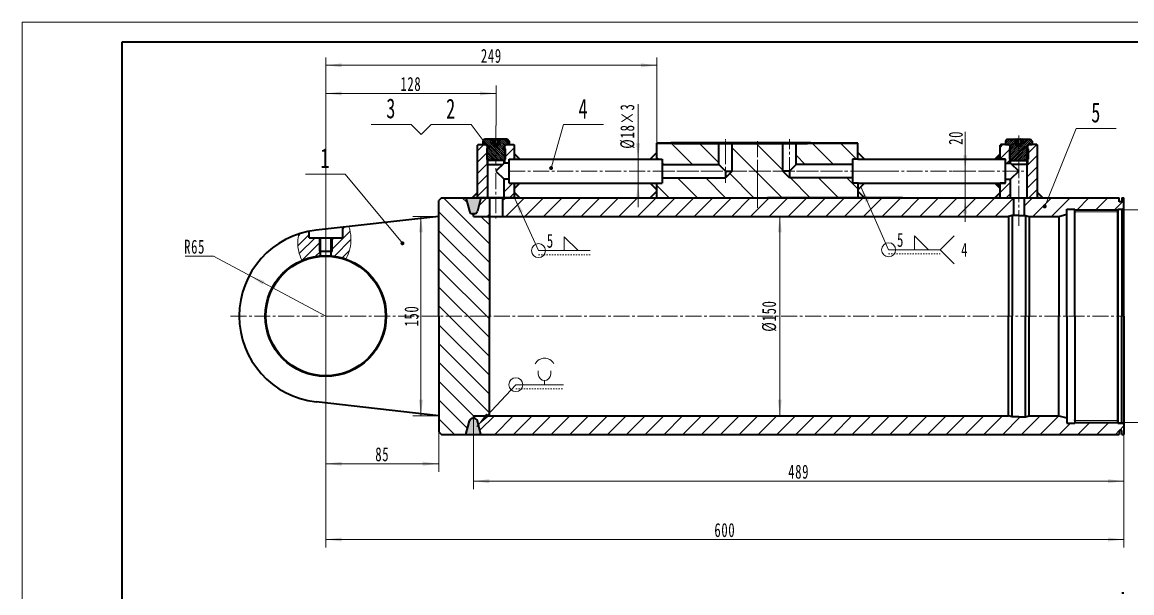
# Model space of a CAD drawing. Header units: millimetres. Extents: x -630 to 630, y -446 to 446.
# Drawn here: x -630 to 204, y 16 to 446 of the extents above; entities that cross this region are included whole.
import ezdxf

# ---------------------------------------------------------------- set-up
doc = ezdxf.new("R2010")
doc.units = ezdxf.units.MM
doc.set_wipeout_variables(frame=1)
for name, pattern in [('AD_LTYPE6 0 mm', [16, 13, -1, 1, -1]), ('点画线', [18, 12, -2, 2, -2]), ('虚线', [2, 1, -1])]:
    doc.linetypes.add(name, pattern=pattern)
doc.layers.get('0').update_dxf_attribs({"lineweight": 35})
for name, color, linetype, lineweight in [('1轮廓实线层', 7, 'Continuous', 50), ('ACAD3中心线层', 1, 'AD_LTYPE6 0 mm', 0), ('EB0', 7, 'Continuous', 35), ('中心线层', 1, '点画线', 18), ('剖面线层', 4, 'Continuous', 18), ('尺寸线层', 3, 'Continuous', 18), ('粗实线层', 7, 'Continuous', 35), ('细实线层', 7, 'Continuous', 18)]:
    doc.layers.add(name, color=color, linetype=linetype, lineweight=lineweight)
doc.styles.add('标准', font='', dxfattribs={"width": 0.667})
doc.styles.get('标准').set_extended_font_data('宋体')
doc.dimstyles.new('GB_尺寸', dxfattribs={"dimscale": 3, "dimtxt": 3.5, "dimasz": 4, "dimexe": 2, "dimexo": 0, "dimtad": 1, "dimdsep": 46, "dimtxsty": '标准', "dimblk": '_CAXARROW', "dimcen": 0, "dimdle": 6, "dimazin": 2, "dimtfac": 0.707107, "dimtdec": 3, "dimtmove": 2, "dimatfit": 3, "dimfxl": 0, "dimfrac": 2, "dimtolj": 1, "dimtzin": 0, "dimarcsym": 0})
pattern_1 = [(45, (0, 0), (-0.707107, 0.707107), [])]
pattern_2 = [(45, (0, 0), (-4.24264, 4.24264), [])]
pattern_3 = [(315, (0, 0), (10.6066, 10.6066), [])]

# ---------------------------------------------------------------- blocks, each defined once
blk = doc.blocks.new('$CAXA_FRAME_13B17AC1$')
at = {"layer": 'EB0', "linetype": 'Continuous', "lineweight": 35}
for p, q in [((-184.98, 143.5), (-184.98, -143.5)), ((205.02, 143.5), (-184.98, 143.5))]:
    blk.add_line(p, q, dxfattribs=at)
at = {"layer": '细实线层', "linetype": 'Continuous', "lineweight": 18}
for p, q in [((-209.98, -148.5), (-209.98, 148.5)), ((-209.98, 148.5), (210.02, 148.5))]:
    blk.add_line(p, q, dxfattribs=at)
blk = doc.blocks.new('*X34')
at = {"layer": '尺寸线层', "linetype": 'Continuous'}
for points in [[(-401.8, 113.22), (-389.8, 114.72), (-389.8, 111.72)], [(-316.8, 113.22), (-328.8, 114.72), (-328.8, 111.72)]]:
    blk.add_hatch(color=0, dxfattribs=at).paths.add_polyline_path(points, flags=0)
at = {"layer": '尺寸线层', "color": 0, "linetype": 'Continuous'}
for p, q in [((-401.8, 224.34), (-401.8, 107.22)), ((-316.8, 224.34), (-316.8, 107.22)), ((-401.8, 113.22), (-316.8, 113.22))]:
    blk.add_line(p, q, dxfattribs=at)
at = {"layer": '尺寸线层', "color": 0, "insert": (-359.3, 120.29), "char_height": 10.5, "width": 21, "attachment_point": 5, "line_spacing_factor": 1.15057, "style": '标准'}
blk.add_mtext('\\T1.1;85', dxfattribs=at)
blk = doc.blocks.new('_CAXARROW')
blk.add_hatch(color=0).paths.add_polyline_path([(0, 0), (-1, 0.125), (-1, -0.125)], flags=0)
blk = doc.blocks.new('*X35')
at = {"layer": '剖面线层'}
h = blk.add_hatch(dxfattribs=at)
h.set_pattern_fill('无图案', color=256, style=0, pattern_type=0)
h.set_pattern_definition(pattern_1)
h.paths.add_polyline_path([(5.45, 0), (4.3, 2), (3.4, 2), (3.4, 2.67), (0, 2.67), (0, 8.67), (1.33, 10), (4, 10), (4, 7.83), (6, 5.83), (6.47, 6.3), (15.53, 6.3), (16, 5.83), (16, 0)], flags=0)
h = blk.add_hatch(dxfattribs=at)
h.set_pattern_fill('无图案', color=256, style=0, pattern_type=0)
h.set_pattern_definition(pattern_1)
h.paths.add_polyline_path([(4.3, -2), (5.45, 0), (16, 0), (16, -5.83), (15.53, -6.3), (6.47, -6.3), (6, -5.83), (4, -7.83), (4, -10), (1.33, -10), (0, -8.67), (0, -2.67), (3.4, -2.67), (3.4, -2)], flags=0)
h = blk.add_hatch(dxfattribs=at)
h.set_pattern_fill('无图案', color=256, style=0, pattern_type=0)
h.set_pattern_definition(pattern_1)
h.paths.add_polyline_path([(6.47, 6.3), (7.17, 7), (14.83, 7), (15.53, 6.3)], flags=0)
h = blk.add_hatch(dxfattribs=at)
h.set_pattern_fill('无图案', color=256, style=0, pattern_type=0)
h.set_pattern_definition(pattern_1)
h.paths.add_polyline_path([(7.17, -7), (6.47, -6.3), (15.53, -6.3), (14.83, -7)], flags=0)
at = {"layer": '中心线层'}
blk.add_line((-3, 0), (19, 0), dxfattribs=at)
at = {"layer": '粗实线层'}
for p, q in [((0, 8.67), (1.33, 10)), ((0, 8.67), (0, -8.67)), ((1.33, 10), (4, 10)), ((4, 10), (4, 7.83)), ((0, 2.67), (3.4, 2.67)), ((0, 1.2), (3.4, 1.2)), ((3.4, 2.67), (3.4, -2.67)), ((3.4, 2), (4.3, 2)), ((6, 5.83), (4, 7.83)), ((4.3, 2), (4.3, -2)), ((4.3, 2), (5.45, 0)), ((5.45, 0), (4.3, -2)), ((7.17, 7), (6, 5.83)), ((7.17, 7), (14.83, 7)), ((14.83, 7), (16, 5.83)), ((16, 5.83), (16, -5.83)), ((0, -1.2), (3.4, -1.2)), ((0, -2.67), (3.4, -2.67)), ((3.4, -2), (4.3, -2)), ((6, -5.83), (4, -7.83)), ((4, -7.83), (4, -10)), ((7.17, -7), (6, -5.83)), ((7.17, -7), (14.83, -7)), ((16, -5.83), (14.83, -7)), ((0, -8.67), (1.33, -10)), ((1.33, -10), (4, -10))]:
    blk.add_line(p, q, dxfattribs=at)
at = {"layer": '粗实线层', "linetype": 'Continuous', "lineweight": 18}
for p, q in [((6.47, 6.3), (15.53, 6.3)), ((6.47, -6.3), (15.53, -6.3))]:
    blk.add_line(p, q, dxfattribs=at)
at = {"layer": '粗实线层'}
for centre, radius, start, end in [((-1, 1.93), 1.24, 323.74616, 36.25384), ((-2, 0), 2.33, 329.03624, 30.96376), ((-1, -1.93), 1.24, 323.74616, 36.25384)]:
    blk.add_arc(centre, radius, start, end, dxfattribs=at)
blk = doc.blocks.new('*X36')
at = {"layer": '剖面线层'}
h = blk.add_hatch(dxfattribs=at)
h.set_pattern_fill('无图案', color=256, style=0, pattern_type=0)
h.set_pattern_definition(pattern_1)
h.paths.add_polyline_path([(5.45, 0), (4.3, 2), (3.4, 2), (3.4, 2.67), (0, 2.67), (0, 8.67), (1.33, 10), (4, 10), (4, 7.83), (6, 5.83), (6.47, 6.3), (15.53, 6.3), (16, 5.83), (16, 0)], flags=0)
h = blk.add_hatch(dxfattribs=at)
h.set_pattern_fill('无图案', color=256, style=0, pattern_type=0)
h.set_pattern_definition(pattern_1)
h.paths.add_polyline_path([(4.3, -2), (5.45, 0), (16, 0), (16, -5.83), (15.53, -6.3), (6.47, -6.3), (6, -5.83), (4, -7.83), (4, -10), (1.33, -10), (0, -8.67), (0, -2.67), (3.4, -2.67), (3.4, -2)], flags=0)
h = blk.add_hatch(dxfattribs=at)
h.set_pattern_fill('无图案', color=256, style=0, pattern_type=0)
h.set_pattern_definition(pattern_1)
h.paths.add_polyline_path([(6.47, 6.3), (7.17, 7), (14.83, 7), (15.53, 6.3)], flags=0)
h = blk.add_hatch(dxfattribs=at)
h.set_pattern_fill('无图案', color=256, style=0, pattern_type=0)
h.set_pattern_definition(pattern_1)
h.paths.add_polyline_path([(7.17, -7), (6.47, -6.3), (15.53, -6.3), (14.83, -7)], flags=0)
at = {"layer": '中心线层'}
blk.add_line((-3, 0), (19, 0), dxfattribs=at)
at = {"layer": '粗实线层'}
for p, q in [((0, 8.67), (1.33, 10)), ((0, 8.67), (0, -8.67)), ((1.33, 10), (4, 10)), ((4, 10), (4, 7.83)), ((0, 2.67), (3.4, 2.67)), ((0, 1.2), (3.4, 1.2)), ((3.4, 2.67), (3.4, -2.67)), ((3.4, 2), (4.3, 2)), ((6, 5.83), (4, 7.83)), ((4.3, 2), (4.3, -2)), ((4.3, 2), (5.45, 0)), ((5.45, 0), (4.3, -2)), ((7.17, 7), (6, 5.83)), ((7.17, 7), (14.83, 7)), ((14.83, 7), (16, 5.83)), ((16, 5.83), (16, -5.83)), ((0, -1.2), (3.4, -1.2)), ((0, -2.67), (3.4, -2.67)), ((3.4, -2), (4.3, -2)), ((6, -5.83), (4, -7.83)), ((4, -7.83), (4, -10)), ((7.17, -7), (6, -5.83)), ((7.17, -7), (14.83, -7)), ((16, -5.83), (14.83, -7)), ((0, -8.67), (1.33, -10)), ((1.33, -10), (4, -10))]:
    blk.add_line(p, q, dxfattribs=at)
at = {"layer": '粗实线层', "linetype": 'Continuous', "lineweight": 18}
for p, q in [((6.47, 6.3), (15.53, 6.3)), ((6.47, -6.3), (15.53, -6.3))]:
    blk.add_line(p, q, dxfattribs=at)
at = {"layer": '粗实线层'}
for centre, radius, start, end in [((-1, 1.93), 1.24, 323.74616, 36.25384), ((-2, 0), 2.33, 329.03624, 30.96376), ((-1, -1.93), 1.24, 323.74616, 36.25384)]:
    blk.add_arc(centre, radius, start, end, dxfattribs=at)
blk = doc.blocks.new('*X37')
at = {"layer": '尺寸线层', "linetype": 'Continuous'}
blk.add_hatch(color=0, dxfattribs=at).paths.add_polyline_path([(-459.15, 254.94), (-447.85, 250.62), (-449.27, 247.97)], flags=0)
at = {"layer": '尺寸线层', "color": 0, "linetype": 'Continuous'}
for q in [(-507.44, 269.41), (-401.8, 224.34)]:
    blk.add_line((-486.25, 269.41), q, dxfattribs=at)
at = {"layer": '尺寸线层', "color": 0, "linetype": 'Continuous', "insert": (-500.35, 276.48), "char_height": 10.5, "width": 30.1737, "attachment_point": 5, "line_spacing_factor": 1.15057, "style": '标准'}
blk.add_mtext('\\T1.1;R65', dxfattribs=at)
blk = doc.blocks.new('*X49')
at = {"layer": '尺寸线层', "linetype": 'Continuous'}
for points in [[(-60.48, 299.34), (-58.98, 287.34), (-61.98, 287.34)], [(-60.48, 149.34), (-58.98, 161.34), (-61.98, 161.34)]]:
    blk.add_hatch(color=0, dxfattribs=at).paths.add_polyline_path(points, flags=0)
at = {"layer": '尺寸线层', "color": 0, "linetype": 'Continuous'}
for p, q in [((-57.93, 299.34), (-66.48, 299.34)), ((-60.48, 299.34), (-60.48, 149.34)), ((-66.7, 149.34), (-54.48, 149.34))]:
    blk.add_line(p, q, dxfattribs=at)
at = {"layer": '尺寸线层', "color": 0, "insert": (-68.35, 224.34), "char_height": 10.5, "width": 44.3216, "attachment_point": 5, "rotation": 90, "line_spacing_factor": 1.15057, "style": '标准'}
blk.add_mtext('\\T1.1;%%C150', dxfattribs=at)
blk = doc.blocks.new('*X51')
at = {"layer": '尺寸线层', "linetype": 'Continuous'}
for points in [[(-330.23, 299.34), (-328.73, 287.34), (-331.73, 287.34)], [(-330.23, 149.34), (-328.73, 161.34), (-331.73, 161.34)]]:
    blk.add_hatch(color=0, dxfattribs=at).paths.add_polyline_path(points, flags=0)
at = {"layer": '尺寸线层', "color": 0, "linetype": 'Continuous'}
for p, q in [((-316.8, 299.34), (-336.23, 299.34)), ((-330.23, 299.34), (-330.23, 149.34)), ((-316.8, 149.34), (-336.23, 149.34))]:
    blk.add_line(p, q, dxfattribs=at)
at = {"layer": '尺寸线层', "color": 0, "insert": (-337.3, 224.34), "char_height": 10.5, "width": 28.7652, "attachment_point": 5, "rotation": 90, "line_spacing_factor": 1.15057, "style": '标准'}
blk.add_mtext('\\T1.1;150', dxfattribs=at)
blk = doc.blocks.new('*X52')
at = {"layer": '尺寸线层', "linetype": 'Continuous'}
for points in [[(-401.8, 56.2), (-389.8, 57.7), (-389.8, 54.7)], [(198.2, 56.2), (186.2, 57.7), (186.2, 54.7)]]:
    blk.add_hatch(color=0, dxfattribs=at).paths.add_polyline_path(points, flags=0)
at = {"layer": '尺寸线层', "color": 0, "linetype": 'Continuous'}
for p, q in [((-401.8, 224.34), (-401.8, 50.2)), ((198.2, 224.34), (198.2, 50.2)), ((-401.8, 56.2), (198.2, 56.2))]:
    blk.add_line(p, q, dxfattribs=at)
at = {"layer": '尺寸线层', "color": 0, "insert": (-101.8, 63.27), "char_height": 10.5, "width": 30.0955, "attachment_point": 5, "line_spacing_factor": 1.15057, "style": '标准'}
blk.add_mtext('\\T1.1;600', dxfattribs=at)
blk = doc.blocks.new('*X53')
at = {"layer": '尺寸线层', "linetype": 'Continuous'}
for points in [[(-290.8, 100.1), (-278.8, 98.6), (-278.8, 101.6)], [(198.2, 100.1), (186.2, 98.6), (186.2, 101.6)]]:
    blk.add_hatch(color=0, dxfattribs=at).paths.add_polyline_path(points, flags=0)
at = {"layer": '尺寸线层', "color": 0, "linetype": 'Continuous'}
for p, q in [((-290.8, 149.34), (-290.8, 94.1)), ((198.2, 135.34), (198.2, 94.1)), ((198.2, 100.1), (-290.8, 100.1))]:
    blk.add_line(p, q, dxfattribs=at)
at = {"layer": '尺寸线层', "color": 0, "insert": (-46.3, 107.17), "char_height": 10.5, "width": 30.252, "attachment_point": 5, "line_spacing_factor": 1.15057, "style": '标准'}
blk.add_mtext('\\T1.1;489', dxfattribs=at)
blk = doc.blocks.new('*X55')
at = {"layer": '细实线层', "lineweight": 18}
h = blk.add_hatch(color=0, dxfattribs=at)
edge = h.paths.add_edge_path(flags=0)
edge.add_arc((0, 0), 1.5, 0, 360)
at = {"layer": '细实线层', "color": 0}
for p, q in [((-42.95, 52.09), (-72.95, 52.09)), ((0, 0), (-42.95, 52.09))]:
    blk.add_line(p, q, dxfattribs=at)
at = {"layer": '细实线层', "color": 0, "lineweight": 18, "insert": (-57.95, 56.59), "char_height": 15, "width": 51, "attachment_point": 8, "line_spacing_factor": 1.15057, "style": '标准'}
blk.add_mtext('\\T1.1;1', dxfattribs=at)
blk = doc.blocks.new('*X56')
at = {"layer": '细实线层', "lineweight": 18}
h = blk.add_hatch(color=0, dxfattribs=at)
edge = h.paths.add_edge_path(flags=0)
edge.add_arc((0, 0), 1.5, 0, 360)
at = {"layer": '细实线层', "color": 0}
for p, q in [((-57.88, 17.07), (-87.88, 17.07)), ((-57.88, 17.07), (-50.38, 9.57)), ((-42.88, 17.07), (-50.38, 9.57)), ((-12.88, 17.07), (-42.88, 17.07)), ((0, 0), (-12.88, 17.07))]:
    blk.add_line(p, q, dxfattribs=at)
at = {"layer": '细实线层', "color": 0, "lineweight": 18, "char_height": 15, "width": 51, "attachment_point": 8, "line_spacing_factor": 1.15057, "style": '标准'}
for s, insert in [('\\T1.1;3', (-72.88, 21.57)), ('\\T1.1;2', (-27.88, 21.57))]:
    blk.add_mtext(s, dxfattribs=dict(at, insert=insert))
blk = doc.blocks.new('*X57')
at = {"layer": '细实线层', "lineweight": 18}
h = blk.add_hatch(color=0, dxfattribs=at)
edge = h.paths.add_edge_path(flags=0)
edge.add_arc((0, 0), 1.5, 0, 360)
at = {"layer": '细实线层', "color": 0}
for p, q in [((0, 0), (9.34, 32.7)), ((9.34, 32.7), (39.34, 32.7))]:
    blk.add_line(p, q, dxfattribs=at)
at = {"layer": '细实线层', "color": 0, "lineweight": 18, "insert": (24.34, 37.2), "char_height": 15, "width": 51, "attachment_point": 8, "line_spacing_factor": 1.15057, "style": '标准'}
blk.add_mtext('\\T1.1;4', dxfattribs=at)
blk = doc.blocks.new('*X58')
at = {"layer": '细实线层', "lineweight": 18}
h = blk.add_hatch(color=0, dxfattribs=at)
edge = h.paths.add_edge_path(flags=0)
edge.add_arc((0, 0), 1.5, 0, 360)
at = {"layer": '细实线层', "color": 0}
for p, q in [((0, 0), (23.76, 58.49)), ((23.76, 58.49), (53.76, 58.49))]:
    blk.add_line(p, q, dxfattribs=at)
at = {"layer": '细实线层', "color": 0, "lineweight": 18, "insert": (38.76, 62.99), "char_height": 15, "width": 51, "attachment_point": 8, "line_spacing_factor": 1.15057, "style": '标准'}
blk.add_mtext('\\T1.1;5', dxfattribs=at)
blk = doc.blocks.new('*X59')
at = {"layer": '尺寸线层', "linetype": 'Continuous'}
for points in [[(239.51, 304.34), (241.01, 292.34), (238.01, 292.34)], [(239.51, 144.34), (241.01, 156.34), (238.01, 156.34)]]:
    blk.add_hatch(color=0, dxfattribs=at).paths.add_polyline_path(points, flags=0)
at = {"layer": '尺寸线层', "color": 0, "linetype": 'Continuous'}
for p, q in [((193.7, 304.34), (245.51, 304.34)), ((239.51, 304.34), (239.51, 144.34)), ((193.7, 144.34), (245.51, 144.34))]:
    blk.add_line(p, q, dxfattribs=at)
at = {"layer": '尺寸线层', "color": 0, "insert": (232.45, 224.34), "char_height": 10.5, "width": 107.627, "attachment_point": 5, "rotation": 90, "line_spacing_factor": 1.15057, "style": '标准'}
blk.add_mtext('\\T1.1;M160×3-7H', dxfattribs=at)
blk = doc.blocks.new('*X62')
at = {"layer": '尺寸线层', "linetype": 'Continuous', "lineweight": -2}
blk.add_hatch(color=0, dxfattribs=at).paths.add_polyline_path([(0, 0), (6.21, -10.38), (3.46, -11.59)], flags=0)
at = {"layer": '尺寸线层', "color": 0, "linetype": 'Continuous', "lineweight": -2}
for p, q in [((0, 0), (20.85, -47.38)), ((20.85, -47.38), (59.61, -47.38))]:
    blk.add_line(p, q, dxfattribs=at)
at = {"layer": '尺寸线层', "color": 0, "linetype": 'Continuous'}
for p, q in [((40.19, -47.38), (40.19, -36.88)), ((50.69, -47.38), (40.19, -36.88)), ((59.61, -47.38), (70.11, -36.88)), ((40.19, -47.38), (50.69, -47.38)), ((59.61, -47.38), (70.11, -57.88))]:
    blk.add_line(p, q, dxfattribs=at)
at = {"layer": '尺寸线层', "color": 0, "linetype": '虚线'}
blk.add_line((20.85, -50.53), (59.61, -50.53), dxfattribs=at)
at = {"layer": '尺寸线层', "color": 0, "linetype": 'Continuous'}
blk.add_circle((20.85, -47.38), 5.25, dxfattribs=at)
at = {"layer": '尺寸线层', "color": 0, "linetype": 'Continuous', "char_height": 10.5, "width": 21, "attachment_point": 4, "style": '标准'}
for s, insert, line_spacing_factor in [('\\T1.1;5', (27.15, -40.03), 1.15057), ('\\T1.1;4', (75.36, -47.38), 0.779844)]:
    blk.add_mtext(s, dxfattribs=dict(at, insert=insert, line_spacing_factor=line_spacing_factor))
blk = doc.blocks.new('*X63')
at = {"layer": '尺寸线层', "linetype": 'Continuous', "lineweight": -2}
blk.add_hatch(color=0, dxfattribs=at).paths.add_polyline_path([(0, 0), (6.29, -10.33), (3.56, -11.56)], flags=0)
at = {"layer": '尺寸线层', "color": 0, "linetype": 'Continuous', "lineweight": -2}
for p, q in [((0, 0), (17.9, -39.76)), ((17.9, -39.76), (56.67, -39.76))]:
    blk.add_line(p, q, dxfattribs=at)
at = {"layer": '尺寸线层', "color": 0, "linetype": 'Continuous'}
for p, q in [((37.25, -39.76), (37.25, -29.26)), ((47.75, -39.76), (37.25, -29.26)), ((37.25, -39.76), (47.75, -39.76))]:
    blk.add_line(p, q, dxfattribs=at)
at = {"layer": '尺寸线层', "color": 0, "linetype": '虚线'}
blk.add_line((17.9, -42.91), (56.67, -42.91), dxfattribs=at)
at = {"layer": '尺寸线层', "color": 0, "linetype": 'Continuous'}
blk.add_circle((17.9, -39.76), 5.25, dxfattribs=at)
at = {"layer": '尺寸线层', "color": 0, "linetype": 'Continuous', "insert": (24.2, -32.41), "char_height": 10.5, "width": 21, "attachment_point": 4, "line_spacing_factor": 1.15057, "style": '标准'}
blk.add_mtext('\\T1.1;5', dxfattribs=at)
blk = doc.blocks.new('*X64')
at = {"layer": '尺寸线层', "linetype": 'Continuous', "lineweight": -2}
blk.add_hatch(color=0, dxfattribs=at).paths.add_polyline_path([(0, 0), (7.1, 9.79), (9.29, 7.74)], flags=0)
at = {"layer": '尺寸线层', "color": 0, "linetype": 'Continuous'}
for p, q in [((46.18, 39.28), (46.18, 41.91)), ((55.63, 39.28), (55.63, 41.91)), ((50.9, 31.41), (50.9, 34.56))]:
    blk.add_line(p, q, dxfattribs=at)
at = {"layer": '尺寸线层', "color": 0, "linetype": 'Continuous', "lineweight": -2}
for p, q in [((0, 0), (29.38, 31.41)), ((29.38, 31.41), (65.08, 31.41))]:
    blk.add_line(p, q, dxfattribs=at)
at = {"layer": '尺寸线层', "color": 0, "linetype": '虚线'}
blk.add_line((29.38, 28.26), (65.08, 28.26), dxfattribs=at)
at = {"layer": '尺寸线层', "color": 0, "linetype": 'Continuous'}
blk.add_circle((29.38, 31.41), 5.25, dxfattribs=at)
for centre, radius, start, end in [((50.9, 43.48), 7.88, 27.81814, 152.18186), ((50.9, 39.28), 4.73, 180, 0)]:
    blk.add_arc(centre, radius, start, end, dxfattribs=at)
blk = doc.blocks.new('*X65')
at = {"layer": '尺寸线层', "linetype": 'Continuous'}
for points in [[(-167.04, 342.34), (-165.54, 354.34), (-168.54, 354.34)], [(-167.04, 324.34), (-165.54, 312.34), (-168.54, 312.34)]]:
    blk.add_hatch(color=0, dxfattribs=at).paths.add_polyline_path(points, flags=0)
at = {"layer": '尺寸线层', "color": 0, "linetype": 'Continuous'}
for p, q in [((-167.04, 383.75), (-167.04, 306.34)), ((-169.88, 342.34), (-161.04, 342.34)), ((-176.58, 324.34), (-161.04, 324.34))]:
    blk.add_line(p, q, dxfattribs=at)
at = {"layer": '尺寸线层', "color": 0, "insert": (-174.9, 367.26), "char_height": 10.5, "width": 65.1208, "attachment_point": 5, "rotation": 90, "line_spacing_factor": 1.15057, "style": '标准'}
blk.add_mtext('\\T1.1;%%C18×3', dxfattribs=at)
blk = doc.blocks.new('*X66')
at = {"layer": '尺寸线层', "linetype": 'Continuous'}
for points in [[(78.89, 333.34), (80.39, 345.34), (77.39, 345.34)], [(78.89, 313.34), (80.39, 301.34), (77.39, 301.34)]]:
    blk.add_hatch(color=0, dxfattribs=at).paths.add_polyline_path(points, flags=0)
at = {"layer": '尺寸线层', "color": 0, "linetype": 'Continuous'}
for p, q in [((78.89, 362.86), (78.89, 295.34)), ((69.34, 333.34), (84.89, 333.34)), ((71.78, 313.34), (84.89, 313.34))]:
    blk.add_line(p, q, dxfattribs=at)
at = {"layer": '尺寸线层', "color": 0, "insert": (71.82, 358.43), "char_height": 10.5, "width": 21, "attachment_point": 5, "rotation": 90, "line_spacing_factor": 1.15057, "style": '标准'}
blk.add_mtext('\\T1.1;20', dxfattribs=at)
blk = doc.blocks.new('*X67')
at = {"layer": '尺寸线层', "linetype": 'Continuous'}
for points in [[(-401.8, 391.86), (-389.8, 390.36), (-389.8, 393.36)], [(-273.8, 391.86), (-285.8, 390.36), (-285.8, 393.36)]]:
    blk.add_hatch(color=0, dxfattribs=at).paths.add_polyline_path(points, flags=0)
at = {"layer": '尺寸线层', "color": 0, "linetype": 'Continuous'}
for p, q in [((-401.8, 224.34), (-401.8, 397.86)), ((-273.8, 367.76), (-273.8, 397.86)), ((-273.8, 391.86), (-401.8, 391.86))]:
    blk.add_line(p, q, dxfattribs=at)
at = {"layer": '尺寸线层', "color": 0, "insert": (-337.8, 398.93), "char_height": 10.5, "width": 28.6087, "attachment_point": 5, "line_spacing_factor": 1.15057, "style": '标准'}
blk.add_mtext('\\T1.1;128', dxfattribs=at)
blk = doc.blocks.new('*X68')
at = {"layer": '尺寸线层', "linetype": 'Continuous'}
for points in [[(-401.8, 413.03), (-389.8, 414.53), (-389.8, 411.53)], [(-152.8, 413.03), (-164.8, 414.53), (-164.8, 411.53)]]:
    blk.add_hatch(color=0, dxfattribs=at).paths.add_polyline_path(points, flags=0)
at = {"layer": '尺寸线层', "color": 0, "linetype": 'Continuous'}
for p, q in [((-401.8, 224.34), (-401.8, 419.03)), ((-152.8, 354.34), (-152.8, 419.03)), ((-401.8, 413.03), (-152.8, 413.03))]:
    blk.add_line(p, q, dxfattribs=at)
at = {"layer": '尺寸线层', "color": 0, "insert": (-277.3, 420.1), "char_height": 10.5, "width": 29.939, "attachment_point": 5, "line_spacing_factor": 1.15057, "style": '标准'}
blk.add_mtext('\\T1.1;249', dxfattribs=at)

msp = doc.modelspace()

# ---------------------------------------------------------------- hatches: boundary and pattern name
at = {"layer": '剖面线层'}
h = msp.add_hatch(dxfattribs=at)
h.set_pattern_fill('无图案', color=256, style=0, pattern_type=0)
h.set_pattern_definition(pattern_3)
h.paths.add_polyline_path([(-106.304, 338.335), (-106.304, 354.348), (-152.803, 354.348), (-152.803, 347.338), (-152.803, 342.338), (-148.803, 342.338), (-148.803, 338.335)], flags=0)
h = msp.add_hatch(dxfattribs=at)
h.set_pattern_fill('无图案', color=256, style=0, pattern_type=0)
h.set_pattern_definition(pattern_3)
h.paths.add_polyline_path([(-96.304, 333.338), (-96.304, 354.348), (-77.304, 354.348), (-58.304, 354.348), (-58.304, 333.338)], flags=0)
h = msp.add_hatch(dxfattribs=at)
h.set_pattern_fill('无图案', color=256, style=0, pattern_type=0)
h.set_pattern_definition(pattern_3)
h.paths.add_polyline_path([(-48.304, 338.335), (-48.304, 354.348), (-1.805, 354.348), (-1.805, 347.338), (-1.805, 342.338), (-5.805, 342.338), (-5.805, 338.335)], flags=0)
h = msp.add_hatch(dxfattribs=at)
h.set_pattern_fill('无图案', color=256, style=0, pattern_type=0)
h.set_pattern_definition(pattern_3)
h.paths.add_polyline_path([(-152.803, 318.338), (-152.803, 319.338), (-152.803, 324.338), (-148.805, 324.338), (-148.803, 328.335), (-101.304, 328.335), (-96.304, 333.335), (-58.304, 333.338), (-53.304, 328.335), (-5.805, 328.335), (-5.805, 324.338), (-1.805, 324.338), (-1.805, 319.338), (-1.805, 313.338), (-11.61, 313.338), (-70.305, 313.338), (-152.803, 313.338)], flags=0)
h = msp.add_hatch(dxfattribs=at)
h.set_pattern_fill('无图案', color=256, style=0, pattern_type=0)
h.set_pattern_definition([(315, (0, 0), (7.07107, 7.07107), [])])
edge = h.paths.add_edge_path(flags=0)
edge.add_line((-316.804, 149.338), (-316.804, 224.338))
edge.add_line((-316.804, 224.338), (-278.804, 224.338))
edge.add_line((-278.804, 224.338), (-278.804, 190.338))
edge.add_line((-278.804, 190.338), (-278.804, 150.338))
edge.add_line((-278.804, 150.338), (-279.804, 149.338))
edge.add_line((-279.804, 149.338), (-290.804, 149.338))
edge.add_line((-290.804, 149.338), (-290.804, 147.338))
edge.add_line((-290.804, 147.338), (-291.383, 147.338))
edge.add_arc((-291.386, 144.838), 2.5, 89.945548, 164.999979)
edge.add_line((-293.801, 145.485), (-296.519, 135.338))
edge.add_line((-296.519, 135.338), (-314.804, 135.338))
edge.add_line((-314.804, 135.338), (-316.804, 137.338))
edge.add_line((-316.804, 137.338), (-316.804, 149.338))
edge = h.paths.add_edge_path(flags=0)
edge.add_line((-316.804, 224.338), (-316.804, 299.338))
edge.add_line((-316.804, 299.338), (-316.804, 311.338))
edge.add_line((-316.804, 311.338), (-314.804, 313.338))
edge.add_line((-314.804, 313.338), (-296.519, 313.338))
edge.add_line((-296.519, 313.338), (-293.801, 303.191))
edge.add_arc((-291.386, 303.838), 2.5, 195, 270)
edge.add_line((-291.386, 301.338), (-290.804, 301.338))
edge.add_line((-290.804, 301.338), (-290.804, 299.338))
edge.add_line((-290.804, 299.338), (-279.804, 299.338))
edge.add_line((-279.804, 299.338), (-278.804, 298.338))
edge.add_line((-278.804, 298.338), (-278.804, 258.338))
edge.add_line((-278.804, 258.338), (-278.804, 224.338))
edge.add_line((-278.804, 224.338), (-316.804, 224.338))
h = msp.add_hatch(dxfattribs=at)
h.set_pattern_fill('无图案', color=256, style=0, pattern_type=0)
h.set_pattern_definition([(45, (0, 0), (-7.07107, 7.07107), [])])
edge = h.paths.add_edge_path(flags=0)
edge.add_line((-285.089, 135.338), (-287.808, 145.485))
edge.add_arc((-290.222, 144.838), 2.5, 15, 90)
edge.add_line((-290.222, 147.338), (-290.804, 147.338))
edge.add_line((-290.804, 147.338), (-290.804, 149.338))
edge.add_line((-290.804, 149.338), (-279.804, 149.338))
edge.add_line((-279.804, 149.338), (-268.804, 149.338))
edge.add_line((-268.804, 149.338), (-263.804, 149.338))
edge.add_line((-263.804, 149.338), (-248.804, 149.338))
edge.add_line((-248.804, 149.338), (-241.804, 149.338))
edge.add_line((-241.804, 149.338), (-233.804, 149.338))
edge.add_line((-233.804, 149.338), (-225.804, 149.338))
edge.add_line((-225.804, 149.338), (-218.804, 149.338))
edge.add_line((-218.804, 149.338), (-203.804, 149.338))
edge.add_line((-203.804, 149.338), (-198.804, 149.338))
edge.add_line((-198.804, 149.338), (111.397, 149.338))
edge.add_line((111.397, 149.338), (114.196, 148.588))
edge.add_line((114.196, 148.588), (115.196, 148.588))
edge.add_line((115.196, 148.588), (119.196, 148.588))
edge.add_line((119.196, 148.588), (123.196, 148.588))
edge.add_line((123.196, 148.588), (124.196, 148.588))
edge.add_line((124.196, 148.588), (126.995, 149.338))
edge.add_line((126.995, 149.338), (134.696, 149.338))
edge.add_line((134.696, 149.338), (144.196, 149.338))
edge.add_line((144.196, 149.338), (149.196, 149.338))
edge.add_line((149.196, 149.338), (155.196, 147.73))
edge.add_line((155.196, 147.73), (155.196, 146.338))
edge.add_line((155.196, 146.338), (155.196, 143.838))
edge.add_line((155.196, 143.838), (161.196, 143.838))
edge.add_line((161.196, 143.838), (161.196, 144.338))
edge.add_line((161.196, 144.338), (193.696, 144.338))
edge.add_line((193.696, 144.338), (193.696, 143.838))
edge.add_line((193.696, 143.838), (196.696, 143.838))
edge.add_line((196.696, 143.838), (198.196, 143.436))
edge.add_line((198.196, 143.436), (198.196, 135.338))
edge.add_line((198.196, 135.338), (196.696, 135.338))
edge.add_line((196.696, 135.338), (196.696, 138.338))
edge.add_line((196.696, 138.338), (194.696, 138.338))
edge.add_line((194.696, 138.338), (194.696, 135.338))
edge.add_line((194.696, 135.338), (-285.089, 135.338))
edge = h.paths.add_edge_path(flags=0)
edge.add_line((-287.808, 303.191), (-285.089, 313.338))
edge.add_line((-285.089, 313.338), (-279.994, 313.338))
edge.add_line((-279.994, 313.338), (-278.804, 313.338))
edge.add_line((-278.804, 313.338), (-278.804, 299.338))
edge.add_line((-278.804, 299.338), (-279.804, 299.338))
edge.add_line((-279.804, 299.338), (-290.804, 299.338))
edge.add_line((-290.804, 299.338), (-290.804, 301.338))
edge.add_line((-290.804, 301.338), (-290.222, 301.338))
edge.add_arc((-290.222, 303.838), 2.5, 270, 345)
h.paths.add_polyline_path([(-268.804, 299.338), (-268.804, 313.338), (-267.614, 313.338), (-259.804, 313.338), (-255.804, 313.338), (-157.803, 313.338), (-152.803, 313.338), (-77.304, 313.338), (-1.805, 313.338), (3.195, 313.338), (101.196, 313.338), (105.196, 313.338), (113.006, 313.338), (115.196, 313.338), (115.196, 300.088), (114.196, 300.088), (111.397, 299.338), (-198.804, 299.338), (-203.804, 299.338), (-218.804, 299.338), (-225.804, 299.338), (-233.804, 299.338), (-241.804, 299.338), (-248.804, 299.338), (-263.804, 299.338)], flags=0)
h.paths.add_polyline_path([(123.196, 300.088), (123.196, 313.338), (125.386, 313.338), (133.196, 313.338), (137.196, 313.338), (194.696, 313.338), (194.696, 310.338), (196.696, 310.338), (196.696, 313.338), (198.196, 313.338), (198.196, 305.24), (196.696, 304.838), (193.696, 304.838), (193.696, 304.338), (161.196, 304.338), (161.196, 304.838), (155.196, 304.838), (155.196, 302.338), (155.196, 300.946), (149.196, 299.338), (144.196, 299.338), (134.696, 299.338), (126.995, 299.338), (124.196, 300.088)], flags=0)
h = msp.add_hatch(dxfattribs=at)
h.set_pattern_fill('无图案', color=256, scale=5, angle=45, style=0, pattern_type=0)
h.set_pattern_definition([(45, (0, 0), (-3.535534, 3.535534), [])])
edge = h.paths.add_edge_path(flags=0)
edge.add_spline(control_points=[(-419.615, 266.207), (-420.811, 268.587), (-421.724, 271.162), (-422.274, 273.807)], knot_values=[0, 0, 0, 0, 8.0738731, 8.0738731, 8.0738731, 8.0738731], weights=[1, 1, 1, 1], degree=3, periodic=0)
edge.add_spline(control_points=[(-422.274, 273.807), (-422.724, 275.974), (-423.115, 280.149), (-422.484, 284.242), (-422.015, 286.116)], knot_values=[0, 0, 0, 0, 6.589378, 12.4217888, 12.4217888, 12.4217888, 12.4217888], weights=[1, 1, 1, 1, 1], degree=3, periodic=0)
edge.add_arc((-401.804, 224.338), 65, 101.087489, 108.115925, ccw=False)
edge.add_line((-414.304, 288.125), (-414.304, 283.223))
edge.add_line((-414.304, 283.223), (-406.804, 283.223))
edge.add_line((-406.804, 283.223), (-406.804, 273.223))
edge.add_line((-406.804, 273.223), (-405.804, 273.223))
edge.add_line((-405.804, 273.223), (-405.804, 269.662))
edge.add_arc((-401.804, 224.338), 45.5, 95.043502, 113.044594)
edge = h.paths.add_edge_path(flags=0)
edge.add_line((-396.804, 273.223), (-396.804, 283.223))
edge.add_line((-396.804, 283.223), (-389.304, 283.223))
edge.add_line((-389.304, 283.223), (-389.304, 291.16))
edge.add_line((-389.304, 291.16), (-384.352, 291.719))
edge.add_spline(control_points=[(-384.352, 291.719), (-383.478, 288.973), (-381.896, 280.656), (-384.101, 272.096), (-386.588, 267.218)], knot_values=[0, 0, 0, 0, 8.7128023, 25.2673354, 25.2673354, 25.2673354, 25.2673354], weights=[1, 1, 1, 1, 1], degree=3, periodic=0)
edge.add_arc((-401.804, 224.338), 45.5, 70.462717, 84.956498)
edge.add_line((-397.804, 269.662), (-397.804, 273.223))
edge.add_line((-397.804, 273.223), (-396.804, 273.223))
at = {"layer": '粗实线层'}
h = msp.add_hatch(color=256, dxfattribs=at)
h.paths.add_polyline_path([(-259.804, 320.338), (-259.804, 324.338), (-255.804, 324.338)], flags=0)
h.paths.add_polyline_path([(-259.804, 342.338), (-259.804, 346.338), (-255.804, 342.338)], flags=0)
for points in [[(105.196, 346.338), (101.196, 342.338), (105.196, 342.338)], [(105.196, 346.338), (101.196, 342.338), (105.196, 342.338)], [(105.196, 320.338), (101.196, 324.338), (105.196, 324.338)]]:
    msp.add_hatch(color=256, dxfattribs=at).paths.add_polyline_path(points, flags=0)
h = msp.add_hatch(color=256, dxfattribs=at)
h.paths.add_polyline_path([(-291.804, 313.338), (-287.804, 317.338), (-287.804, 313.338)], flags=0)
h.paths.add_polyline_path([(-259.804, 313.338), (-259.804, 317.338), (-255.804, 313.338)], flags=0)
h = msp.add_hatch(color=256, dxfattribs=at)
h.paths.add_polyline_path([(101.196, 313.338), (105.196, 317.338), (105.196, 313.338)], flags=0)
h.paths.add_polyline_path([(133.196, 313.338), (133.196, 317.338), (137.196, 313.338)], flags=0)
h = msp.add_hatch(color=256, dxfattribs=at)
edge = h.paths.add_edge_path(flags=0)
edge.add_line((-293.801, 303.191), (-296.519, 313.338))
edge.add_line((-296.519, 313.338), (-291.804, 313.338))
edge.add_line((-291.804, 313.338), (-287.804, 313.338))
edge.add_line((-287.804, 313.338), (-285.089, 313.338))
edge.add_line((-285.089, 313.338), (-287.808, 303.191))
edge.add_arc((-290.222, 303.838), 2.5, 270, 345, ccw=False)
edge.add_line((-290.222, 301.338), (-290.804, 301.338))
edge.add_line((-290.804, 301.338), (-291.383, 301.338))
edge.add_arc((-291.386, 303.838), 2.5, 195.000021, 270.054452, ccw=False)
edge = h.paths.add_edge_path(flags=0)
edge.add_line((-296.519, 135.338), (-293.801, 145.485))
edge.add_arc((-291.386, 144.838), 2.5, 90, 165, ccw=False)
edge.add_line((-291.386, 147.338), (-290.804, 147.338))
edge.add_line((-290.804, 147.338), (-290.222, 147.338))
edge.add_arc((-290.222, 144.838), 2.5, 15, 90, ccw=False)
edge.add_line((-287.808, 145.485), (-285.089, 135.338))
edge.add_line((-285.089, 135.338), (-296.519, 135.338))

# ---------------------------------------------------------------- linework, layer by layer
for p, q in [((-152.803, 354.338), (-152.803, 354.348)), ((-1.868, 354.338), (-152.803, 354.338)), ((-1.803, 354.338), (-152.803, 354.338)), ((-1.738, 354.348), (-152.738, 354.348))]:
    msp.add_line(p, q)
at = {"layer": '1轮廓实线层'}
for p, q in [((-37.393, 354.338), (-142.393, 354.338)), ((-37.328, 354.338), (-142.328, 354.338)), ((-37.263, 354.348), (-142.263, 354.348)), ((-139.868, 354.338), (-39.868, 354.338)), ((-139.803, 354.338), (-39.803, 354.338)), ((-139.738, 354.348), (-39.738, 354.348))]:
    msp.add_line(p, q, dxfattribs=at)
at = {"layer": 'ACAD3中心线层'}
msp.add_line((-401.804, 294.223), (-401.804, 238.569), dxfattribs=at)
at = {"layer": 'EB0'}
for p, q in [((-296.519, 313.338), (-293.801, 303.191)), ((-285.089, 313.338), (-287.808, 303.191)), ((-290.222, 301.338), (-291.383, 301.338)), ((-290.804, 299.338), (-290.804, 301.338)), ((-290.804, 299.338), (-290.804, 301.338)), ((-296.519, 135.338), (-293.801, 145.485)), ((-290.222, 147.338), (-291.383, 147.338)), ((-290.804, 149.338), (-290.804, 147.338)), ((-290.804, 149.338), (-290.804, 147.338)), ((-285.089, 135.338), (-287.808, 145.485))]:
    msp.add_line(p, q, dxfattribs=at)
for centre, start, end in [((-291.386, 303.838), 195, 270), ((-290.222, 303.838), 270, 345), ((-291.386, 144.838), 90, 165), ((-290.222, 144.838), 15, 90)]:
    msp.add_arc(centre, 2.5, start, end, dxfattribs=at)
at = {"layer": '中心线层'}
for p, q in [((-273.804, 367.756), (-273.804, 296.338)), ((-101.304, 324.571), (-101.304, 357.343)), ((-101.304, 339.838), (-101.304, 357.343)), ((-77.304, 355.843), (-77.304, 305.838)), ((-53.304, 331.832), (-53.304, 357.343)), ((119.196, 292.154), (119.196, 343.838)), ((119.196, 310.338), (119.196, 342.338)), ((-77.304, 305.838), (-77.304, 340.963)), ((-263.804, 333.338), (-11.11, 333.338)), ((-151.303, 333.335), (21.867, 333.335)), ((-1.11, 333.338), (123.508, 333.338)), ((-401.804, 141.134), (-401.804, 302.064)), ((-473.434, 224.338), (198.196, 224.338))]:
    msp.add_line(p, q, dxfattribs=at)
at = {"layer": '尺寸线层', "linetype": 'Continuous', "lineweight": 18}
for p, q in [((-280.804, 338.338), (-280.804, 353.148)), ((-266.804, 339.338), (-266.804, 353.148)), ((112.196, 339.338), (112.196, 353.148)), ((126.196, 338.338), (126.196, 353.148))]:
    msp.add_line(p, q, dxfattribs=at)
at = {"layer": '尺寸线层'}
for p, q in [((161.196, 302.838), (193.696, 302.838)), ((-406.804, 273.223), (-406.804, 283.223)), ((-396.804, 273.223), (-396.804, 283.223)), ((161.196, 145.838), (193.696, 145.838))]:
    msp.add_line(p, q, dxfattribs=at)
at = {"layer": '粗实线层'}
for p, q in [((-287.304, 353.338), (-287.804, 352.838)), ((-287.804, 313.338), (-287.804, 352.838)), ((-287.304, 353.338), (-260.304, 353.338)), ((-279.994, 352.338), (-280.994, 353.338)), ((-279.994, 352.338), (-267.614, 352.338)), ((-279.994, 313.338), (-279.994, 352.338)), ((-267.614, 352.338), (-266.614, 353.338)), ((-267.614, 339.338), (-267.614, 352.338)), ((-260.304, 353.338), (-259.804, 352.838)), ((-259.804, 342.338), (-259.804, 352.838)), ((-152.803, 354.348), (-1.738, 354.348)), ((-152.803, 342.338), (-152.803, 354.338)), ((-152.803, 354.338), (-1.868, 354.338)), ((-152.803, 354.338), (-1.803, 354.338)), ((-106.304, 338.335), (-106.304, 354.379)), ((-96.304, 333.338), (-96.304, 354.379)), ((-58.304, 333.338), (-58.304, 354.379)), ((-48.304, 338.335), (-48.304, 354.379)), ((-1.805, 342.338), (-1.805, 354.348)), ((105.696, 353.338), (105.196, 352.838)), ((105.196, 342.338), (105.196, 352.838)), ((132.696, 353.338), (105.696, 353.338)), ((113.006, 352.338), (112.006, 353.338)), ((125.386, 352.338), (113.006, 352.338)), ((113.006, 339.338), (113.006, 352.338)), ((125.386, 352.338), (126.386, 353.338)), ((132.696, 353.338), (133.196, 352.838)), ((133.196, 313.338), (133.196, 352.838)), ((-263.804, 324.338), (-263.804, 342.338)), ((-259.804, 346.338), (-255.804, 342.338)), ((-152.803, 347.338), (-157.803, 342.338)), ((-148.803, 342.338), (-148.803, 324.338)), ((-5.805, 342.338), (-5.805, 324.338)), ((-1.61, 342.338), (-5.805, 342.338)), ((-1.805, 347.338), (3.195, 342.338)), ((101.196, 342.338), (105.196, 346.338)), ((105.196, 346.338), (101.196, 342.338)), ((105.196, 342.338), (105.196, 349.838)), ((109.196, 324.338), (109.196, 342.338)), ((109.196, 324.338), (109.196, 342.338)), ((-280.804, 338.338), (-268.646, 338.338)), ((-267.614, 339.338), (-273.804, 333.338)), ((-263.804, 339.338), (-267.614, 339.338)), ((-148.803, 338.335), (-106.304, 338.335)), ((-106.304, 338.335), (-101.304, 333.335)), ((-48.304, 338.335), (-53.304, 333.335)), ((-5.805, 338.335), (-48.304, 338.335)), ((109.196, 339.338), (113.006, 339.338)), ((113.006, 339.338), (119.196, 333.338)), ((126.196, 338.338), (114.038, 338.338)), ((-273.804, 333.338), (-267.614, 327.338)), ((-263.804, 327.338), (-267.614, 327.338)), ((-267.614, 313.338), (-267.614, 327.338)), ((-148.803, 328.335), (-101.304, 328.335)), ((-101.307, 333.338), (-96.304, 333.338)), ((-101.304, 328.335), (-96.304, 333.335)), ((-101.304, 333.335), (-101.304, 328.335)), ((-53.301, 333.338), (-58.304, 333.338)), ((-53.304, 328.335), (-58.304, 333.335)), ((-53.304, 333.335), (-53.304, 328.335)), ((-5.805, 328.335), (-53.304, 328.335)), ((109.196, 327.338), (113.006, 327.338)), ((119.196, 333.338), (113.006, 327.338)), ((113.006, 313.338), (113.006, 327.338)), ((-287.804, 317.338), (-291.804, 313.338)), ((-263.804, 324.338), (-148.803, 324.338)), ((-259.804, 313.338), (-259.804, 324.338)), ((-259.804, 320.338), (-255.804, 324.338)), ((-259.804, 317.338), (-255.804, 313.338)), ((-157.803, 324.338), (-152.803, 319.338)), ((-152.803, 318.338), (-157.803, 313.338)), ((-152.803, 313.338), (-152.803, 324.338)), ((-1.61, 324.338), (-5.805, 324.338)), ((-1.805, 324.338), (-1.805, 313.338)), ((3.195, 324.338), (-1.805, 319.338)), ((-1.805, 322.506), (-1.805, 313.338)), ((-1.805, 322.506), (-1.805, 313.338)), ((-1.805, 318.338), (3.195, 313.338)), ((-1.61, 324.338), (109.196, 324.338)), ((101.196, 324.338), (105.196, 320.338)), ((105.196, 317.338), (101.196, 313.338)), ((105.196, 313.338), (105.196, 324.338)), ((133.196, 317.338), (137.196, 313.338)), ((-314.804, 313.338), (-316.804, 311.338)), ((-316.804, 224.338), (-316.804, 311.338)), ((-314.804, 313.338), (194.696, 313.338)), ((-259.804, 313.338), (-287.804, 313.338)), ((-269.804, 313.338), (-279.804, 313.338)), ((-278.804, 313.338), (-278.804, 299.338)), ((-268.804, 313.338), (-268.804, 299.338)), ((-100.665, 313.338), (-70.305, 313.338)), ((-100.665, 313.338), (-70.305, 313.338)), ((-70.305, 313.338), (-1.595, 313.338)), ((31.825, 313.338), (-69.805, 313.338)), ((115.196, 313.338), (115.196, 300.088)), ((123.196, 313.338), (123.196, 300.088)), ((194.696, 310.338), (194.696, 313.338)), ((196.696, 310.338), (194.696, 310.338)), ((196.696, 313.338), (196.696, 310.338)), ((196.696, 313.338), (198.196, 313.338)), ((196.696, 313.338), (198.196, 313.338)), ((198.196, 224.338), (198.196, 313.338)), ((149.196, 299.338), (155.196, 300.946)), ((155.196, 304.838), (161.196, 304.838)), ((155.196, 224.338), (155.196, 304.838)), ((155.196, 299.338), (155.196, 304.338)), ((161.196, 224.338), (161.196, 304.838)), ((161.196, 304.338), (193.696, 304.338)), ((161.196, 302.838), (161.196, 302.338)), ((193.696, 224.338), (193.696, 304.838)), ((193.696, 304.838), (196.696, 304.838)), ((193.696, 304.838), (193.696, 224.338)), ((193.696, 304.838), (193.696, 224.338)), ((196.696, 304.838), (198.196, 305.24)), ((196.696, 304.838), (196.696, 224.338)), ((-316.804, 299.338), (-409.09, 288.928)), ((-290.804, 299.338), (111.397, 299.338)), ((-283.804, 299.338), (-275.804, 299.338)), ((-278.804, 298.338), (-279.804, 299.338)), ((-278.804, 298.338), (-278.804, 224.338)), ((114.196, 300.088), (111.397, 299.338)), ((111.397, 299.338), (111.397, 224.338)), ((115.196, 300.088), (114.196, 300.088)), ((114.196, 300.088), (114.196, 224.338)), ((119.196, 300.088), (115.196, 300.088)), ((119.196, 300.088), (123.196, 300.088)), ((123.196, 300.088), (124.196, 300.088)), ((124.196, 300.088), (124.196, 224.338)), ((124.196, 300.088), (126.995, 299.338)), ((126.995, 299.338), (149.196, 299.338)), ((-414.304, 283.223), (-414.304, 288.191)), ((-389.304, 291.16), (-389.304, 283.223)), ((-414.304, 283.223), (-389.304, 283.223)), ((-405.804, 269.662), (-405.804, 283.223)), ((-397.804, 269.662), (-397.804, 283.223)), ((-316.804, 224.338), (-316.804, 137.338)), ((-316.804, 224.338), (-316.804, 149.338)), ((-316.804, 224.338), (-316.804, 149.338)), ((-278.804, 150.338), (-278.804, 224.338)), ((111.397, 149.338), (111.397, 224.338)), ((114.196, 148.588), (114.196, 224.338)), ((124.196, 148.588), (124.196, 224.338)), ((155.196, 224.338), (155.196, 143.838)), ((161.196, 224.338), (161.196, 143.838)), ((193.696, 224.338), (193.696, 143.838)), ((193.696, 143.838), (193.696, 224.338)), ((193.696, 143.838), (193.696, 224.338)), ((196.696, 143.838), (196.696, 224.338)), ((198.196, 224.338), (198.196, 135.338)), ((-316.804, 149.338), (-409.09, 159.748)), ((-278.804, 150.338), (-279.804, 149.338)), ((-290.804, 149.338), (111.397, 149.338)), ((-283.804, 149.338), (-275.804, 149.338)), ((114.196, 148.588), (111.397, 149.338)), ((115.196, 148.588), (114.196, 148.588)), ((119.196, 148.588), (115.196, 148.588)), ((119.196, 148.588), (123.196, 148.588)), ((123.196, 148.588), (124.196, 148.588)), ((124.196, 148.588), (126.995, 149.338)), ((126.995, 149.338), (149.196, 149.338)), ((149.196, 149.338), (155.196, 147.73)), ((155.196, 149.338), (155.196, 144.338)), ((155.196, 143.838), (161.196, 143.838)), ((161.196, 145.838), (161.196, 146.338)), ((161.196, 144.338), (193.696, 144.338)), ((193.696, 143.838), (196.696, 143.838)), ((196.696, 143.838), (198.196, 143.436)), ((-316.804, 137.338), (-314.804, 135.338)), ((-314.804, 135.338), (194.696, 135.338)), ((196.696, 138.338), (194.696, 138.338)), ((194.696, 138.338), (194.696, 135.338)), ((196.696, 135.338), (196.696, 138.338)), ((196.696, 135.338), (198.196, 135.338)), ((196.696, 135.338), (198.196, 135.338)), ((196.696, 16.078), (198.196, 16.078))]:
    msp.add_line(p, q, dxfattribs=at)
for points in [[(-263.804, 342.338), (-259.804, 342.338)], [(109.196, 342.338), (105.196, 342.338)], [(109.196, 342.338), (105.196, 342.338)], [(-263.804, 324.338), (-259.804, 324.338)], [(109.196, 324.338), (105.196, 324.338)], [(109.196, 324.338), (105.196, 324.338)], [(126.995, 299.338), (126.995, 224.338)], [(149.196, 299.338), (149.196, 224.338)], [(-406.804, 273.223), (-396.804, 273.223)], [(126.995, 149.338), (126.995, 224.338)], [(149.196, 149.338), (149.196, 224.338)]]:
    msp.add_lwpolyline(points, dxfattribs=at)
for radius in [45.5, 45]:
    msp.add_circle((-401.804, 224.338), radius, dxfattribs=at)
msp.add_arc((-401.804, 224.338), 65, 96.435627, 263.564373, dxfattribs=at)
at = {"layer": '细实线层'}
for points, knots in [([(-422.015, 286.116), (-422.484, 284.242), (-423.522, 277.5), (-421.792, 270.537), (-419.615, 266.207)], [0, 0, 0, 0, 5.9216845, 20.7743629, 20.7743629, 20.7743629, 20.7743629]), ([(-384.352, 291.719), (-383.478, 288.973), (-381.896, 280.656), (-384.101, 272.096), (-386.588, 267.218)], [0, 0, 0, 0, 8.8488617, 25.6619111, 25.6619111, 25.6619111, 25.6619111])]:
    msp.add_open_spline(points, degree=3, knots=knots, dxfattribs=at)

# ---------------------------------------------------------------- block references
at = {"layer": 'EB0', "xscale": 3, "yscale": 3, "zscale": 3}
msp.add_blockref('$CAXA_FRAME_13B17AC1$', (0, 0), dxfattribs=at)
at = {"layer": '尺寸线层'}
for name, p in [('*X62', (0.475, 321.618)), ('*X63', (-259.804, 313.338)), ('*X64', (-288.235, 141.306))]:
    msp.add_blockref(name, p, dxfattribs=at)
at = {"layer": '细实线层'}
for name, p in [('*X57', (-232.403, 335.709)), ('*X58', (138.619, 306.873)), ('*X55', (-344.146, 279.102))]:
    msp.add_blockref(name, p, dxfattribs=at)

# ---------------------------------------------------------------- dimensions: what is measured, and where the dimension line sits
at = {"layer": '尺寸线层'}
for base, p1, p2, override, picture, middle in [((-167.039, 324.338), (-169.882, 342.338), (-176.584, 324.338), {"dimpost": '%%C<>×3', "dimsah": 1, "dimtfac": 1, "dimtfill": 1, "dimtzin": 0}, '*X65', (-174.902, 367.262)), ((78.887, 313.338), (69.342, 333.338), (71.779, 313.338), {"dimsah": 1, "dimtfac": 1, "dimtfill": 1, "dimtzin": 0}, '*X66', (71.819, 358.432)), ((-60.485, 149.338), (-57.931, 299.338), (-66.704, 149.338), {"dimpost": '%%C<>', "dimsah": 1, "dimtfac": 1, "dimtfill": 1, "dimtzin": 0}, '*X49', (-68.348, 224.338))]:
    dim = msp.add_linear_dim(base=base, p1=p1, p2=p2, angle=270, dimstyle='GB_尺寸', override=override, dxfattribs=at)
    dim.commit()
    dim.dimension.update_dxf_attribs({"geometry": picture, "text_midpoint": middle, "dimtype": 160})
for base, p1, p2, override, picture, middle in [((239.514, 144.338), (193.696, 304.338), (193.696, 144.338), {"dimpost": 'M<>×3-7H', "dimsah": 1, "dimtfac": 1, "dimtfill": 1, "dimtzin": 0}, '*X59', (232.446, 224.338)), ((-330.232, 149.338), (-316.804, 299.338), (-316.804, 149.338), {"dimsah": 1, "dimtfill": 1, "dimtzin": 0}, '*X51', (-337.3, 224.338))]:
    dim = msp.add_linear_dim(base=base, p1=p1, p2=p2, angle=270, dimstyle='GB_尺寸', override=override, dxfattribs=at)
    dim.commit()
    dim.dimension.update_dxf_attribs({"geometry": picture, "text_midpoint": middle})
dim = msp.add_radius_dim(center=(-401.804, 224.338), mpoint=(-459.147, 254.945), dimstyle='GB_尺寸', override={"dimtih": 1, "dimtoh": 1, "dimpost": 'R<>', "dimsah": 1, "dimtfac": 1, "dimtfill": 1, "dimtzin": 0}, dxfattribs=at)
dim.commit()
dim.dimension.update_dxf_attribs({"geometry": '*X37', "text_midpoint": (-500.349, 274.107), "dimtype": 164})
dim = msp.add_linear_dim(base=(-316.804, 113.217), p1=(-401.804, 224.338), p2=(-316.804, 224.338), dimstyle='GB_尺寸', override={"dimsah": 1, "dimtfill": 1, "dimtzin": 0}, dxfattribs=at)
dim.commit()
dim.dimension.update_dxf_attribs({"geometry": '*X34', "text_midpoint": (-359.304, 120.285), "dimtype": 160})
for base, p1, p2, picture, middle in [((198.196, 56.2), (-401.804, 224.338), (198.196, 224.338), '*X52', (-101.804, 63.268)), ((-290.804, 100.102), (198.196, 135.338), (-290.804, 149.338), '*X53', (-46.304, 107.17))]:
    dim = msp.add_linear_dim(base=base, p1=p1, p2=p2, dimstyle='GB_尺寸', override={"dimsah": 1, "dimtfill": 1, "dimtzin": 0}, dxfattribs=at)
    dim.commit()
    dim.dimension.update_dxf_attribs({"geometry": picture, "text_midpoint": middle})

# ---------------------------------------------------------------- next in the draw order: wipeouts: each hides what was drawn before it
for points in [[(-273.804, 341.338), (-267.971, 341.338), (-267.504, 341.805), (-266.804, 342.505), (-266.804, 350.171), (-267.504, 350.871), (-267.971, 351.338), (-265.971, 353.338), (-263.804, 353.338), (-263.804, 356.005), (-263.804, 356.005), (-265.137, 357.338), (-271.137, 357.338), (-272.504, 357.338), (-272.604, 357.338), (-273.804, 357.338), (-275.004, 357.338), (-276.471, 357.338), (-282.471, 357.338), (-283.804, 356.005), (-283.804, 353.338), (-281.637, 353.338), (-279.637, 351.338), (-280.104, 350.871), (-280.804, 350.171), (-280.804, 342.505), (-280.104, 341.805), (-279.637, 341.338)], [(119.196, 341.338), (113.363, 341.338), (112.896, 341.805), (112.196, 342.505), (112.196, 350.171), (112.896, 350.871), (113.363, 351.338), (111.363, 353.338), (109.196, 353.338), (109.196, 356.005), (109.196, 356.005), (110.529, 357.338), (116.529, 357.338), (117.896, 357.338), (117.996, 357.338), (119.196, 357.338), (120.396, 357.338), (121.863, 357.338), (127.863, 357.338), (129.196, 356.005), (129.196, 353.338), (127.029, 353.338), (125.029, 351.338), (125.496, 350.871), (126.196, 350.171), (126.196, 342.505), (125.496, 341.805), (125.029, 341.338)]]:
    msp.add_wipeout(points).dxf.layer = '粗实线层'

# ---------------------------------------------------------------- next in the draw order: hatches: boundary and pattern name
at = {"layer": '剖面线层'}
h = msp.add_hatch(dxfattribs=at)
h.set_pattern_fill('无图案', color=256, style=0, pattern_type=0)
h.set_pattern_definition(pattern_2)
h.paths.add_polyline_path([(-267.614, 313.338), (-267.614, 327.338), (-263.804, 327.338), (-263.804, 324.338), (-259.804, 324.338), (-259.804, 320.338), (-259.804, 317.338), (-259.804, 313.338)], flags=0)
h.paths.add_polyline_path([(-266.804, 342.505), (-266.804, 350.171), (-266.804, 352.505), (-265.971, 353.338), (-263.804, 353.338), (-260.304, 353.338), (-259.804, 352.838), (-259.804, 346.338), (-259.804, 342.338), (-263.804, 342.338), (-263.804, 339.338), (-266.804, 339.338)], flags=0)
h.paths.add_polyline_path([(-287.804, 317.338), (-287.804, 352.838), (-287.304, 353.338), (-283.804, 353.338), (-281.637, 353.338), (-280.804, 352.505), (-280.804, 350.171), (-280.804, 342.505), (-280.804, 338.338), (-279.994, 338.338), (-279.994, 313.338), (-285.16, 313.338), (-287.804, 313.338)], flags=0)
h = msp.add_hatch(dxfattribs=at)
h.set_pattern_fill('无图案', color=256, style=0, pattern_type=0)
h.set_pattern_definition(pattern_2)
h.paths.add_polyline_path([(125.386, 313.338), (125.386, 338.338), (126.196, 338.338), (126.196, 342.505), (126.196, 350.171), (126.196, 352.505), (127.029, 353.338), (129.196, 353.338), (132.696, 353.338), (133.196, 352.838), (133.196, 317.338), (133.196, 313.338)], flags=0)
h.paths.add_polyline_path([(105.196, 317.338), (105.196, 320.338), (105.196, 324.338), (109.196, 324.338), (109.196, 327.338), (113.006, 327.338), (113.006, 313.338), (105.196, 313.338)], flags=0)
h.paths.add_polyline_path([(109.196, 339.338), (109.196, 342.338), (105.196, 342.338), (105.196, 346.338), (105.196, 352.838), (105.696, 353.338), (109.196, 353.338), (111.363, 353.338), (112.196, 352.505), (112.196, 350.171), (112.196, 342.505), (112.196, 339.338)], flags=0)

# ---------------------------------------------------------------- next in the draw order: linework, layer by layer
at = {"layer": '粗实线层'}
for p, q in [((125.386, 313.338), (125.386, 352.338)), ((-263.804, 342.338), (-148.803, 342.338)), ((-1.805, 342.338), (109.196, 342.338))]:
    msp.add_line(p, q, dxfattribs=at)

# ---------------------------------------------------------------- next in the draw order: block references
at = {"layer": '粗实线层', "rotation": 270}
msp.add_blockref('*X35', (-273.804, 357.338), dxfattribs=at)
at = {"layer": '粗实线层', "xscale": -0.9999999999999997, "rotation": 90}
msp.add_blockref('*X36', (119.196, 357.338), dxfattribs=at)
at = {"layer": '细实线层'}
msp.add_blockref('*X56', (-279.637, 351.338), dxfattribs=at)

# ---------------------------------------------------------------- next in the draw order: dimensions: what is measured, and where the dimension line sits
at = {"layer": '尺寸线层'}
for base, p1, p2, picture, middle in [((-152.803, 413.031), (-401.804, 224.338), (-152.803, 354.338), '*X68', (-277.304, 420.099)), ((-401.804, 391.86), (-273.804, 367.756), (-401.804, 224.338), '*X67', (-337.804, 398.928))]:
    dim = msp.add_linear_dim(base=base, p1=p1, p2=p2, dimstyle='GB_尺寸', override={"dimsah": 1, "dimtfill": 1, "dimtzin": 0}, dxfattribs=at)
    dim.commit()
    dim.dimension.update_dxf_attribs({"geometry": picture, "text_midpoint": middle})

doc.saveas('drawing.dxf')
